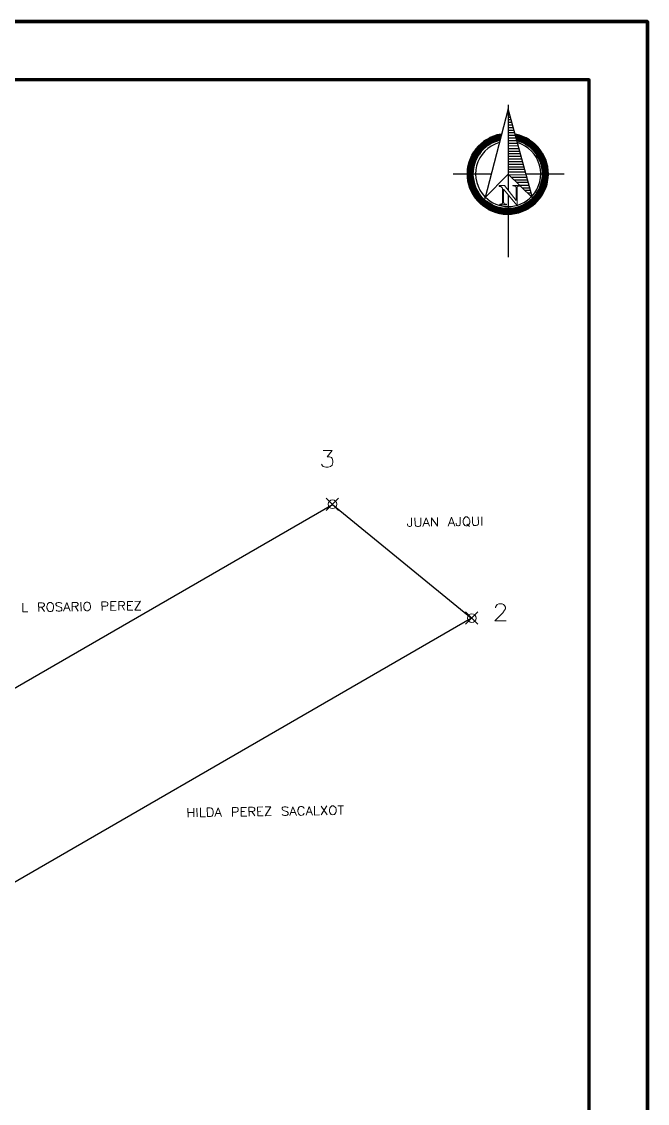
# Model space of a CAD drawing. Header units: millimetres. Extents: x 2303 to 2390, y 1702 to 1834.
# Drawn here: x 2346.6 to 2389.7, y 1759.3 to 1833.7 of the extents above; entities that cross this region are included whole.
import ezdxf

# ---------------------------------------------------------------- set-up
doc = ezdxf.new("R2010")
doc.units = ezdxf.units.MM
for name, color, linetype in [('PDF_0', 7, 'Continuous'), ('PDF_CVL_CUADCON_TIT', 7, 'Continuous'), ('PDF_CVL_CUADCON_TX', 7, 'Continuous'), ('PDF_CVL_PUNTO', 7, 'Continuous'), ('PDF_CVL_PUNTO_NUM', 7, 'Continuous')]:
    doc.layers.add(name, color=color, linetype=linetype)

msp = doc.modelspace()

# ---------------------------------------------------------------- hatches: boundary and pattern name
at = {"layer": 'PDF_0', "transparency": 33554559}
msp.add_hatch(color=256, dxfattribs=at).paths.add_polyline_path([(2380.13, 1827.682), (2380.113, 1827.699), (2380.096, 1827.716), (2380.079, 1827.699), (2380.062, 1827.682), (2380.079, 1827.665), (2380.096, 1827.648), (2380.113, 1827.665)])

# ---------------------------------------------------------------- linework, layer by layer
at = {"layer": 'PDF_0', "lineweight": 70}
for points in [[(2303.292, 1701.776), (2303.292, 1833.731), (2389.669, 1833.731), (2389.669, 1701.776), (2303.292, 1701.776), (2389.669, 1701.776), (2389.669, 1833.731), (2303.292, 1833.731)], [(2315.288, 1829.732), (2315.288, 1705.775), (2385.671, 1705.775), (2385.671, 1829.732)]]:
    msp.add_lwpolyline(points, close=True, dxfattribs=at)
at = {"layer": 'PDF_0', "lineweight": 30}
for points in [[(2378.453, 1821.583), (2380.079, 1823.243), (2381.757, 1821.616), (2380.096, 1827.733), (2378.47, 1821.532)], [(2380.096, 1828.004), (2380.096, 1822.108)], [(2378.893, 1823.226), (2376.301, 1823.226)], [(2383.942, 1823.226), (2381.316, 1823.226)], [(2380.096, 1821.803), (2380.096, 1817.516)]]:
    msp.add_lwpolyline(points, dxfattribs=at)
at = {"layer": 'PDF_0', "lineweight": 25}
for points in [[(2380.147, 1827.513), (2380.096, 1827.513)], [(2380.198, 1827.326), (2380.096, 1827.326)], [(2380.249, 1827.14), (2380.096, 1827.14)], [(2380.3, 1826.971), (2380.096, 1826.971)], [(2380.35, 1826.784), (2380.096, 1826.784)], [(2380.401, 1826.615), (2380.096, 1826.615)], [(2380.452, 1826.428), (2380.096, 1826.428)], [(2380.503, 1826.242), (2380.096, 1826.242)], [(2379.114, 1825.446), (2378.419, 1825.446)], [(2379.232, 1825.496), (2378.47, 1825.496)], [(2379.368, 1825.547), (2378.554, 1825.547)], [(2379.503, 1825.598), (2378.622, 1825.598)], [(2379.503, 1825.649), (2378.707, 1825.649)], [(2379.52, 1825.683), (2378.792, 1825.683)], [(2379.537, 1825.734), (2378.893, 1825.734)], [(2379.554, 1825.785), (2378.995, 1825.785)], [(2379.554, 1825.835), (2379.13, 1825.835)], [(2379.571, 1825.886), (2379.266, 1825.886)], [(2379.588, 1825.937), (2379.452, 1825.937)], [(2380.537, 1826.073), (2380.096, 1826.073)], [(2380.842, 1825.886), (2380.588, 1825.886), (2380.096, 1825.886)], [(2380.638, 1825.7), (2380.096, 1825.7)], [(2380.689, 1825.53), (2380.096, 1825.53)], [(2380.655, 1825.937), (2380.588, 1825.937)], [(2380.977, 1825.835), (2380.605, 1825.835)], [(2381.113, 1825.785), (2380.621, 1825.785)], [(2381.215, 1825.734), (2380.638, 1825.734)], [(2381.316, 1825.683), (2380.638, 1825.683)], [(2381.401, 1825.649), (2380.655, 1825.649)], [(2381.486, 1825.598), (2380.672, 1825.598)], [(2381.553, 1825.547), (2380.74, 1825.547)], [(2381.621, 1825.496), (2380.876, 1825.496)], [(2381.689, 1825.446), (2380.994, 1825.446)], [(2378.165, 1824.734), (2377.741, 1824.734)], [(2378.199, 1824.785), (2377.775, 1824.785)], [(2378.249, 1824.836), (2377.809, 1824.836)], [(2378.283, 1824.887), (2377.843, 1824.887)], [(2378.334, 1824.92), (2377.877, 1824.92)], [(2378.385, 1824.971), (2377.911, 1824.971)], [(2378.436, 1825.022), (2377.944, 1825.022)], [(2378.487, 1825.073), (2377.995, 1825.073)], [(2378.554, 1825.124), (2378.029, 1825.124)], [(2378.605, 1825.158), (2378.08, 1825.158)], [(2378.673, 1825.208), (2378.131, 1825.208)], [(2378.741, 1825.259), (2378.182, 1825.259)], [(2378.826, 1825.31), (2378.232, 1825.31)], [(2378.91, 1825.361), (2378.283, 1825.361)], [(2378.995, 1825.412), (2378.351, 1825.412)], [(2380.74, 1825.344), (2380.096, 1825.344)], [(2380.791, 1825.158), (2380.096, 1825.175)], [(2380.842, 1824.988), (2380.096, 1824.988)], [(2380.893, 1824.802), (2380.096, 1824.802)], [(2381.757, 1825.412), (2381.096, 1825.412)], [(2381.824, 1825.361), (2381.198, 1825.361)], [(2381.875, 1825.31), (2381.282, 1825.31)], [(2381.926, 1825.259), (2381.367, 1825.259)], [(2381.977, 1825.208), (2381.435, 1825.208)], [(2382.028, 1825.158), (2381.503, 1825.158)], [(2382.079, 1825.124), (2381.553, 1825.124)], [(2382.113, 1825.073), (2381.621, 1825.073)], [(2382.163, 1825.022), (2381.672, 1825.022)], [(2382.197, 1824.971), (2381.723, 1824.971)], [(2382.231, 1824.92), (2381.774, 1824.92)], [(2382.265, 1824.887), (2381.808, 1824.887)], [(2382.299, 1824.836), (2381.858, 1824.836)], [(2382.333, 1824.785), (2381.892, 1824.785)], [(2382.367, 1824.734), (2381.943, 1824.734)], [(2377.775, 1824.022), (2377.402, 1824.022)], [(2377.758, 1823.972), (2377.402, 1823.972)], [(2377.792, 1824.073), (2377.419, 1824.073)], [(2377.809, 1824.107), (2377.436, 1824.107)], [(2377.826, 1824.158), (2377.453, 1824.158)], [(2377.843, 1824.209), (2377.47, 1824.209)], [(2377.877, 1824.26), (2377.487, 1824.26)], [(2377.894, 1824.31), (2377.504, 1824.31)], [(2377.928, 1824.344), (2377.538, 1824.344)], [(2377.944, 1824.395), (2377.555, 1824.395)], [(2377.978, 1824.446), (2377.572, 1824.446)], [(2377.995, 1824.497), (2377.606, 1824.497)], [(2378.029, 1824.548), (2377.623, 1824.548)], [(2378.063, 1824.598), (2377.656, 1824.598)], [(2378.097, 1824.632), (2377.673, 1824.632)], [(2378.131, 1824.683), (2377.707, 1824.683)], [(2380.943, 1824.632), (2380.096, 1824.632)], [(2380.994, 1824.446), (2380.096, 1824.446)], [(2381.028, 1824.26), (2380.096, 1824.26)], [(2381.079, 1824.09), (2380.096, 1824.09)], [(2382.401, 1824.683), (2381.977, 1824.683)], [(2382.434, 1824.632), (2382.011, 1824.632)], [(2382.451, 1824.598), (2382.045, 1824.598)], [(2382.485, 1824.548), (2382.079, 1824.548)], [(2382.502, 1824.497), (2382.113, 1824.497)], [(2382.536, 1824.446), (2382.129, 1824.446)], [(2382.553, 1824.395), (2382.163, 1824.395)], [(2382.57, 1824.344), (2382.18, 1824.344)], [(2382.604, 1824.31), (2382.214, 1824.31)], [(2382.621, 1824.26), (2382.231, 1824.26)], [(2382.638, 1824.209), (2382.248, 1824.209)], [(2382.655, 1824.158), (2382.282, 1824.158)], [(2382.672, 1824.107), (2382.299, 1824.107)], [(2382.689, 1824.073), (2382.316, 1824.073)], [(2382.706, 1824.022), (2382.333, 1824.022)], [(2382.706, 1823.972), (2382.35, 1823.972)], [(2377.656, 1823.497), (2377.301, 1823.497)], [(2377.656, 1823.446), (2377.301, 1823.446)], [(2377.656, 1823.395), (2377.301, 1823.395)], [(2377.639, 1823.345), (2377.301, 1823.345)], [(2377.639, 1823.294), (2377.301, 1823.294)], [(2377.639, 1823.26), (2377.301, 1823.26)], [(2377.639, 1823.209), (2377.301, 1823.209)], [(2377.673, 1823.633), (2377.318, 1823.633)], [(2377.673, 1823.582), (2377.318, 1823.582)], [(2377.656, 1823.548), (2377.318, 1823.548)], [(2377.69, 1823.734), (2377.334, 1823.734)], [(2377.69, 1823.684), (2377.334, 1823.684)], [(2377.724, 1823.819), (2377.351, 1823.819)], [(2377.707, 1823.785), (2377.351, 1823.785)], [(2377.724, 1823.87), (2377.368, 1823.87)], [(2377.741, 1823.921), (2377.385, 1823.921)], [(2381.13, 1823.904), (2380.096, 1823.904)], [(2381.181, 1823.717), (2380.096, 1823.717)], [(2381.231, 1823.548), (2380.096, 1823.548)], [(2381.282, 1823.362), (2380.096, 1823.362)], [(2382.722, 1823.921), (2382.367, 1823.921)], [(2382.739, 1823.87), (2382.384, 1823.87)], [(2382.739, 1823.819), (2382.384, 1823.819)], [(2382.756, 1823.785), (2382.401, 1823.785)], [(2382.773, 1823.734), (2382.417, 1823.734)], [(2382.773, 1823.684), (2382.417, 1823.684)], [(2382.773, 1823.633), (2382.434, 1823.633)], [(2382.79, 1823.582), (2382.434, 1823.582)], [(2382.79, 1823.548), (2382.434, 1823.548)], [(2382.807, 1823.497), (2382.451, 1823.497)], [(2382.807, 1823.446), (2382.451, 1823.446)], [(2382.807, 1823.395), (2382.451, 1823.395)], [(2382.807, 1823.345), (2382.451, 1823.345)], [(2382.807, 1823.294), (2382.468, 1823.294)], [(2382.807, 1823.26), (2382.468, 1823.26)], [(2382.807, 1823.209), (2382.468, 1823.209)], [(2377.639, 1823.158), (2377.301, 1823.158)], [(2377.656, 1823.107), (2377.301, 1823.107)], [(2377.656, 1823.057), (2377.301, 1823.057)], [(2377.656, 1823.006), (2377.301, 1823.006)], [(2377.656, 1822.972), (2377.318, 1822.972)], [(2377.673, 1822.921), (2377.318, 1822.921)], [(2377.673, 1822.87), (2377.318, 1822.87)], [(2377.673, 1822.819), (2377.334, 1822.819)], [(2377.69, 1822.769), (2377.334, 1822.769)], [(2377.707, 1822.735), (2377.351, 1822.735)], [(2377.707, 1822.684), (2377.351, 1822.684)], [(2377.724, 1822.633), (2377.368, 1822.633)], [(2377.741, 1822.582), (2377.368, 1822.582)], [(2377.741, 1822.531), (2377.385, 1822.531)], [(2377.758, 1822.481), (2377.402, 1822.481)], [(2381.333, 1823.175), (2380.13, 1823.192)], [(2381.384, 1823.006), (2380.317, 1823.006)], [(2381.435, 1822.819), (2380.503, 1822.819)], [(2381.486, 1822.65), (2380.689, 1822.65)], [(2381.519, 1822.464), (2380.876, 1822.464)], [(2382.722, 1822.531), (2382.35, 1822.531)], [(2382.706, 1822.481), (2382.35, 1822.481)], [(2382.739, 1822.582), (2382.367, 1822.582)], [(2382.739, 1822.633), (2382.384, 1822.633)], [(2382.756, 1822.735), (2382.401, 1822.735)], [(2382.756, 1822.684), (2382.401, 1822.684)], [(2382.773, 1822.819), (2382.417, 1822.819)], [(2382.773, 1822.769), (2382.417, 1822.769)], [(2382.79, 1822.921), (2382.434, 1822.921)], [(2382.79, 1822.87), (2382.434, 1822.87)], [(2382.807, 1823.158), (2382.451, 1823.158)], [(2382.807, 1823.107), (2382.451, 1823.107)], [(2382.807, 1823.057), (2382.451, 1823.057)], [(2382.807, 1823.006), (2382.451, 1823.006)], [(2382.79, 1822.972), (2382.451, 1822.972)], [(2377.775, 1822.447), (2377.419, 1822.447)], [(2377.792, 1822.396), (2377.436, 1822.396)], [(2377.809, 1822.345), (2377.436, 1822.345)], [(2377.843, 1822.294), (2377.453, 1822.294)], [(2377.86, 1822.243), (2377.487, 1822.243)], [(2377.877, 1822.209), (2377.504, 1822.209)], [(2377.911, 1822.159), (2377.521, 1822.159)], [(2377.928, 1822.108), (2377.538, 1822.108)], [(2377.961, 1822.057), (2377.555, 1822.057)], [(2377.978, 1822.006), (2377.589, 1822.006)], [(2378.012, 1821.955), (2377.606, 1821.955)], [(2378.046, 1821.921), (2377.639, 1821.921)], [(2378.08, 1821.871), (2377.656, 1821.871)], [(2378.114, 1821.82), (2377.69, 1821.82)], [(2378.148, 1821.769), (2377.724, 1821.769)], [(2378.182, 1821.718), (2377.741, 1821.718)], [(2381.57, 1822.277), (2381.062, 1822.277)], [(2381.621, 1822.108), (2381.248, 1822.108)], [(2381.672, 1821.921), (2381.435, 1821.921)], [(2381.723, 1821.735), (2381.621, 1821.735)], [(2382.35, 1821.718), (2381.926, 1821.718)], [(2382.384, 1821.769), (2381.96, 1821.769)], [(2382.417, 1821.82), (2381.994, 1821.82)], [(2382.451, 1821.871), (2382.028, 1821.871)], [(2382.468, 1821.921), (2382.062, 1821.921)], [(2382.502, 1821.955), (2382.096, 1821.955)], [(2382.519, 1822.006), (2382.129, 1822.006)], [(2382.553, 1822.057), (2382.146, 1822.057)], [(2382.57, 1822.108), (2382.18, 1822.108)], [(2382.587, 1822.159), (2382.197, 1822.159)], [(2382.604, 1822.209), (2382.231, 1822.209)], [(2382.621, 1822.243), (2382.248, 1822.243)], [(2382.638, 1822.294), (2382.265, 1822.294)], [(2382.655, 1822.345), (2382.282, 1822.345)], [(2382.672, 1822.396), (2382.316, 1822.396)], [(2382.689, 1822.447), (2382.333, 1822.447)], [(2378.216, 1821.667), (2377.775, 1821.667)], [(2378.266, 1821.633), (2377.809, 1821.633)], [(2378.3, 1821.583), (2377.843, 1821.583)], [(2378.351, 1821.532), (2377.894, 1821.532)], [(2378.402, 1821.481), (2377.928, 1821.481)], [(2378.453, 1821.43), (2377.961, 1821.43)], [(2378.504, 1821.396), (2378.012, 1821.396)], [(2378.571, 1821.345), (2378.046, 1821.345)], [(2378.639, 1821.295), (2378.097, 1821.295)], [(2378.707, 1821.244), (2378.148, 1821.244)], [(2378.775, 1821.193), (2378.199, 1821.193)], [(2378.859, 1821.142), (2378.249, 1821.142)], [(2378.944, 1821.108), (2378.3, 1821.108)], [(2379.029, 1821.057), (2378.368, 1821.057)], [(2379.147, 1821.006), (2378.436, 1821.006)], [(2381.672, 1821.006), (2380.96, 1821.006)], [(2381.74, 1821.057), (2381.079, 1821.057)], [(2381.791, 1821.108), (2381.164, 1821.108)], [(2381.858, 1821.142), (2381.248, 1821.142)], [(2381.909, 1821.193), (2381.333, 1821.193)], [(2381.96, 1821.244), (2381.401, 1821.244)], [(2382.011, 1821.295), (2381.469, 1821.295)], [(2382.062, 1821.345), (2381.536, 1821.345)], [(2382.096, 1821.396), (2381.604, 1821.396)], [(2382.146, 1821.43), (2381.655, 1821.43)], [(2382.18, 1821.481), (2381.706, 1821.481)], [(2382.214, 1821.532), (2381.757, 1821.532)], [(2382.265, 1821.583), (2381.808, 1821.583)], [(2382.299, 1821.633), (2381.841, 1821.633)], [(2382.333, 1821.667), (2381.892, 1821.667)], [(2379.266, 1820.956), (2378.504, 1820.956)], [(2379.435, 1820.905), (2378.571, 1820.905)], [(2379.656, 1820.871), (2378.656, 1820.871)], [(2381.367, 1820.82), (2380.062, 1820.82), (2378.741, 1820.82)], [(2381.282, 1820.769), (2380.062, 1820.769), (2378.826, 1820.769)], [(2381.181, 1820.718), (2380.062, 1820.718), (2378.927, 1820.718)], [(2381.062, 1820.668), (2380.062, 1820.668), (2379.046, 1820.668)], [(2380.943, 1820.617), (2380.062, 1820.617), (2379.164, 1820.617)], [(2380.774, 1820.583), (2380.062, 1820.583), (2379.334, 1820.583)], [(2380.571, 1820.532), (2380.062, 1820.532), (2379.537, 1820.532)], [(2380.147, 1820.481), (2380.062, 1820.481), (2379.961, 1820.481)], [(2381.452, 1820.871), (2380.452, 1820.871)], [(2381.536, 1820.905), (2380.672, 1820.905)], [(2381.604, 1820.956), (2380.842, 1820.956)]]:
    msp.add_lwpolyline(points, dxfattribs=at)
at = {"layer": 'PDF_0', "lineweight": 20}
msp.add_lwpolyline([(2380.672, 1821.108), (2379.774, 1822.193), (2379.774, 1821.278), (2379.825, 1821.176), (2379.876, 1821.159), (2379.961, 1821.159), (2379.961, 1821.125), (2379.503, 1821.125), (2379.503, 1821.159), (2379.605, 1821.159), (2379.656, 1821.193), (2379.69, 1821.244), (2379.69, 1821.295), (2379.69, 1822.277), (2379.588, 1822.396), (2379.52, 1822.396), (2379.469, 1822.396), (2379.469, 1822.447), (2379.825, 1822.447), (2380.638, 1821.43), (2380.638, 1822.328), (2380.52, 1822.43), (2380.418, 1822.43), (2380.418, 1822.464), (2380.876, 1822.464), (2380.876, 1822.413), (2380.791, 1822.413), (2380.706, 1822.379), (2380.706, 1822.328), (2380.706, 1821.108)], close=True, dxfattribs=at)
msp.add_lwpolyline([(2380.079, 1822.667), (2380.062, 1822.667)], dxfattribs=at)
at = {"layer": 'PDF_0', "lineweight": 30}
msp.add_lwpolyline([(2378.516, 1821.649, 0.194727), (2380.074, 1821.007, 0.204974), (2381.702, 1821.691)], format="xyb", dxfattribs=at)
at = {"layer": 'PDF_0', "lineweight": 50}
for radius, start, end in [(2.753, 99.61873, 79.04663), (2.414, 103.41427, 74.87755)]:
    msp.add_arc((2380.054, 1823.251), radius, start, end, dxfattribs=at)
at = {"layer": 'PDF_0', "lineweight": 30}
for start, end in [(106.38026, 224.5112), (317.12022, 73.39966)]:
    msp.add_arc((2380.088, 1823.251), 2.245, start, end, dxfattribs=at)
at = {"layer": 'PDF_CVL_CUADCON_TIT', "lineweight": 30}
msp.add_lwpolyline([(2330.198, 1778.682), (2367.982, 1800.505), (2377.572, 1792.677), (2337.213, 1769.363)], close=True, dxfattribs=at)
at = {"layer": 'PDF_CVL_CUADCON_TX', "lineweight": 9}
for points in [[(2373.438, 1799.573), (2373.438, 1799.116), (2373.421, 1799.031), (2373.387, 1798.997), (2373.336, 1798.98), (2373.268, 1798.98), (2373.217, 1798.997), (2373.183, 1799.031), (2373.166, 1799.116), (2373.166, 1799.167)], [(2373.658, 1799.573), (2373.675, 1799.15), (2373.709, 1799.065), (2373.759, 1799.014), (2373.844, 1798.98), (2373.912, 1798.98), (2373.997, 1799.014), (2374.047, 1799.065), (2374.064, 1799.15), (2374.064, 1799.59)], [(2374.217, 1798.98), (2374.437, 1799.59), (2374.674, 1798.997)], [(2374.81, 1798.997), (2374.81, 1799.59), (2375.217, 1798.997), (2375.217, 1799.607)], [(2375.962, 1799.014), (2376.182, 1799.624), (2376.42, 1799.014)], [(2376.775, 1799.624), (2376.792, 1799.167), (2376.758, 1799.082), (2376.725, 1799.048), (2376.674, 1799.031), (2376.623, 1799.031), (2376.555, 1799.048), (2376.538, 1799.082), (2376.504, 1799.167), (2376.504, 1799.217)], [(2377.639, 1799.641), (2377.639, 1799.217), (2377.673, 1799.133), (2377.724, 1799.065), (2377.826, 1799.048), (2377.877, 1799.048), (2377.961, 1799.082), (2378.012, 1799.133), (2378.046, 1799.217), (2378.029, 1799.641)], [(2378.266, 1799.658), (2378.266, 1799.048)], [(2374.302, 1799.184), (2374.59, 1799.2)], [(2376.047, 1799.217), (2376.335, 1799.217)], [(2377.25, 1799.15), (2377.419, 1798.98)], [(2346.667, 1793.711), (2346.684, 1793.118), (2347.023, 1793.118)], [(2347.768, 1793.135), (2347.751, 1793.728), (2348.006, 1793.728), (2348.107, 1793.711), (2348.124, 1793.677), (2348.158, 1793.626), (2348.158, 1793.558), (2348.124, 1793.507), (2348.107, 1793.474), (2348.023, 1793.44), (2347.768, 1793.44)], [(2347.955, 1793.44), (2348.158, 1793.135)], [(2349.361, 1793.677), (2349.293, 1793.728), (2349.209, 1793.745), (2349.107, 1793.745), (2349.005, 1793.728), (2348.954, 1793.66), (2348.954, 1793.609), (2348.988, 1793.541), (2349.022, 1793.524), (2349.073, 1793.491), (2349.242, 1793.44), (2349.31, 1793.406), (2349.327, 1793.389), (2349.361, 1793.321), (2349.361, 1793.236), (2349.31, 1793.186), (2349.226, 1793.152), (2349.107, 1793.152), (2349.022, 1793.186), (2348.971, 1793.236)], [(2349.48, 1793.152), (2349.7, 1793.762), (2349.937, 1793.169)], [(2350.073, 1793.169), (2350.073, 1793.762), (2350.327, 1793.762), (2350.412, 1793.745), (2350.445, 1793.711), (2350.479, 1793.66), (2350.479, 1793.592), (2350.445, 1793.541), (2350.412, 1793.507), (2350.327, 1793.491), (2350.073, 1793.474)], [(2350.276, 1793.491), (2350.479, 1793.169)], [(2350.666, 1793.779), (2350.683, 1793.169)], [(2352.14, 1793.203), (2352.123, 1793.796), (2352.377, 1793.796), (2352.462, 1793.779), (2352.496, 1793.745), (2352.529, 1793.694), (2352.529, 1793.609), (2352.496, 1793.541), (2352.479, 1793.524), (2352.394, 1793.491), (2352.14, 1793.491)], [(2353.106, 1793.219), (2352.733, 1793.203), (2352.733, 1793.812), (2353.106, 1793.812)], [(2352.733, 1793.524), (2352.953, 1793.524)], [(2353.275, 1793.219), (2353.275, 1793.812), (2353.529, 1793.812), (2353.614, 1793.796), (2353.648, 1793.762), (2353.665, 1793.711), (2353.665, 1793.643), (2353.648, 1793.592), (2353.614, 1793.558), (2353.529, 1793.541), (2353.275, 1793.524)], [(2353.478, 1793.541), (2353.682, 1793.219)], [(2354.258, 1793.236), (2353.885, 1793.219), (2353.868, 1793.829), (2354.241, 1793.829)], [(2353.868, 1793.541), (2354.105, 1793.541)], [(2354.8, 1793.236), (2354.393, 1793.236), (2354.783, 1793.846), (2354.376, 1793.829)], [(2349.564, 1793.355), (2349.852, 1793.355)], [(2358.036, 1779.597), (2358.053, 1778.987)], [(2358.053, 1779.309), (2358.443, 1779.309)], [(2358.443, 1779.597), (2358.443, 1779.004)], [(2358.663, 1779.597), (2358.68, 1779.004)], [(2358.9, 1779.614), (2358.9, 1779.004), (2359.256, 1779.004)], [(2359.9, 1779.021), (2360.12, 1779.631), (2360.357, 1779.021)], [(2361.103, 1779.038), (2361.103, 1779.648), (2361.357, 1779.648), (2361.442, 1779.614), (2361.476, 1779.597), (2361.492, 1779.529), (2361.492, 1779.445), (2361.476, 1779.394), (2361.442, 1779.36), (2361.357, 1779.326), (2361.103, 1779.326)], [(2362.086, 1779.055), (2361.713, 1779.055), (2361.696, 1779.648), (2362.069, 1779.648)], [(2361.696, 1779.36), (2361.933, 1779.36)], [(2362.255, 1779.055), (2362.238, 1779.665), (2362.492, 1779.665), (2362.577, 1779.631), (2362.611, 1779.614), (2362.645, 1779.546), (2362.645, 1779.495), (2362.611, 1779.428), (2362.594, 1779.411), (2362.509, 1779.377), (2362.238, 1779.377)], [(2362.441, 1779.377), (2362.645, 1779.072)], [(2363.221, 1779.072), (2362.848, 1779.072), (2362.831, 1779.665), (2363.204, 1779.682)], [(2362.848, 1779.377), (2363.068, 1779.394)], [(2363.763, 1779.089), (2363.356, 1779.072), (2363.746, 1779.682), (2363.356, 1779.682)], [(2364.932, 1779.614), (2364.864, 1779.665), (2364.779, 1779.699), (2364.661, 1779.699), (2364.576, 1779.665), (2364.525, 1779.614), (2364.525, 1779.546), (2364.559, 1779.495), (2364.593, 1779.461), (2364.644, 1779.445), (2364.813, 1779.377), (2364.881, 1779.36), (2364.898, 1779.326), (2364.932, 1779.275), (2364.932, 1779.19), (2364.881, 1779.123), (2364.796, 1779.106), (2364.678, 1779.089), (2364.593, 1779.123), (2364.525, 1779.173)], [(2365.051, 1779.106), (2365.271, 1779.699), (2365.508, 1779.106)], [(2365.135, 1779.309), (2365.423, 1779.309)], [(2366.033, 1779.58), (2366.016, 1779.631), (2365.949, 1779.682), (2365.898, 1779.716), (2365.779, 1779.716), (2365.728, 1779.682), (2365.661, 1779.631), (2365.644, 1779.563), (2365.61, 1779.478), (2365.61, 1779.343), (2365.644, 1779.258), (2365.677, 1779.19), (2365.728, 1779.14), (2365.796, 1779.106), (2365.898, 1779.123), (2365.966, 1779.14), (2366.016, 1779.207), (2366.05, 1779.258)], [(2366.169, 1779.123), (2366.389, 1779.716), (2366.626, 1779.123)], [(2366.237, 1779.326), (2366.525, 1779.326)], [(2366.745, 1779.733), (2366.762, 1779.123), (2367.101, 1779.14)], [(2367.202, 1779.733), (2367.626, 1779.14)], [(2367.609, 1779.75), (2367.219, 1779.14)], [(2368.355, 1779.75), (2368.744, 1779.766)], [(2368.558, 1779.75), (2368.558, 1779.157)], [(2359.985, 1779.224), (2360.273, 1779.224)]]:
    msp.add_lwpolyline(points, dxfattribs=at)
for points in [[(2377.148, 1799.641), (2377.097, 1799.607), (2377.046, 1799.539), (2377.013, 1799.488), (2376.979, 1799.404), (2376.979, 1799.251), (2377.013, 1799.167), (2377.046, 1799.116), (2377.097, 1799.065), (2377.165, 1799.031), (2377.267, 1799.031), (2377.334, 1799.065), (2377.385, 1799.116), (2377.419, 1799.184), (2377.436, 1799.268), (2377.436, 1799.404), (2377.402, 1799.488), (2377.385, 1799.556), (2377.318, 1799.607), (2377.267, 1799.641)], [(2348.497, 1793.745), (2348.446, 1793.711), (2348.378, 1793.66), (2348.361, 1793.592), (2348.328, 1793.507), (2348.328, 1793.372), (2348.361, 1793.287), (2348.395, 1793.219), (2348.446, 1793.169), (2348.514, 1793.135), (2348.616, 1793.135), (2348.683, 1793.169), (2348.734, 1793.236), (2348.768, 1793.287), (2348.785, 1793.372), (2348.785, 1793.524), (2348.751, 1793.609), (2348.734, 1793.66), (2348.666, 1793.711), (2348.616, 1793.745)], [(2351.038, 1793.779), (2350.988, 1793.745), (2350.92, 1793.694), (2350.903, 1793.643), (2350.869, 1793.541), (2350.869, 1793.406), (2350.903, 1793.321), (2350.937, 1793.27), (2350.988, 1793.203), (2351.055, 1793.186), (2351.157, 1793.186), (2351.225, 1793.219), (2351.276, 1793.27), (2351.31, 1793.321), (2351.327, 1793.406), (2351.327, 1793.558), (2351.293, 1793.643), (2351.276, 1793.694), (2351.208, 1793.762), (2351.157, 1793.779)], [(2359.392, 1779.021), (2359.375, 1779.614), (2359.578, 1779.614), (2359.663, 1779.597), (2359.73, 1779.529), (2359.764, 1779.478), (2359.781, 1779.394), (2359.781, 1779.241), (2359.764, 1779.157), (2359.73, 1779.106), (2359.68, 1779.055), (2359.595, 1779.021)], [(2367.948, 1779.75), (2367.897, 1779.716), (2367.846, 1779.665), (2367.812, 1779.597), (2367.778, 1779.512), (2367.795, 1779.377), (2367.812, 1779.292), (2367.846, 1779.224), (2367.897, 1779.173), (2367.965, 1779.14), (2368.083, 1779.157), (2368.134, 1779.173), (2368.185, 1779.241), (2368.219, 1779.292), (2368.236, 1779.377), (2368.236, 1779.529), (2368.219, 1779.614), (2368.185, 1779.665), (2368.117, 1779.716), (2368.066, 1779.75)]]:
    msp.add_lwpolyline(points, close=True, dxfattribs=at)
at = {"layer": 'PDF_CVL_PUNTO', "lineweight": 20}
for points in [[(2367.558, 1800.082), (2368.405, 1800.929)], [(2367.558, 1800.929), (2368.405, 1800.082)], [(2377.148, 1792.254), (2377.995, 1793.101)], [(2377.148, 1793.101), (2377.995, 1792.254)]]:
    msp.add_lwpolyline(points, dxfattribs=at)
for centre in [(2367.99, 1800.514), (2377.58, 1792.686)]:
    msp.add_circle(centre, 0.297, dxfattribs=at)
at = {"layer": 'PDF_CVL_PUNTO_NUM', "lineweight": 20}
for points in [[(2367.355, 1804.216), (2367.965, 1804.216), (2367.626, 1803.775), (2367.795, 1803.775), (2367.914, 1803.724), (2367.965, 1803.673), (2368.016, 1803.504), (2368.016, 1803.385), (2367.965, 1803.216), (2367.863, 1803.114), (2367.694, 1803.064), (2367.524, 1803.064), (2367.355, 1803.114), (2367.304, 1803.165), (2367.236, 1803.284)], [(2379.215, 1793.389), (2379.215, 1793.44), (2379.283, 1793.558), (2379.334, 1793.609), (2379.435, 1793.66), (2379.673, 1793.66), (2379.774, 1793.609), (2379.825, 1793.558), (2379.893, 1793.44), (2379.893, 1793.321), (2379.825, 1793.219), (2379.723, 1793.05), (2379.164, 1792.491), (2379.944, 1792.491)]]:
    msp.add_lwpolyline(points, dxfattribs=at)

doc.saveas('drawing.dxf')
